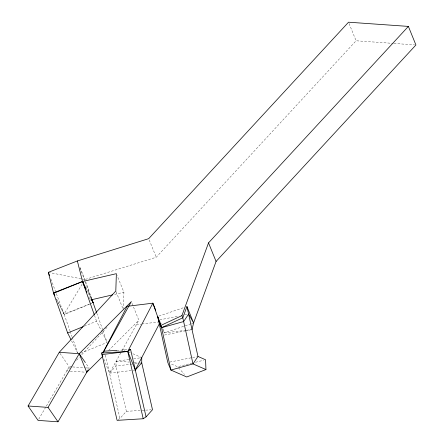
<?xml version="1.0" encoding="UTF-8"?>
<svg xmlns="http://www.w3.org/2000/svg" width="444" height="444" viewBox="0 0 444 444"><rect width="100%" height="100%" fill="white"/><g stroke="black" fill="none" stroke-linecap="round" stroke-linejoin="round"><path stroke-width="0.33" stroke-dasharray="2.22 1.67" d="M123.343 309.629L123.92 292.252L117.155 275.596M128.938 359.44L116.139 361.238L115.962 366.028L126.368 411.333L119.936 418.459L118.232 419.597M120.762 352.891L109.529 373.16L132.595 370.346M122.083 350.51L138.861 320.235L131.319 301.659M38.739 419.203L46.015 406.676M46.359 406.077L69.22 366.705L71.972 366.899M88.495 369.303L89.183 368.109L85.736 363.125M82.085 284.227L64.08 314.119L56.521 298.956M81.524 278.871L84.909 279.537L156.233 257.248L356.082 40.776L393.223 43.39M70.535 366.827L66.794 370.879L69.547 371.073M76.607 360.251L79.415 357.209M81.752 354.678L107.92 326.334M108.675 350.394L138.861 320.235M56.654 299.345L64.214 314.513L89.261 304.312M89.899 304.051L91.825 303.263L89.888 304.007M84.354 326.174L96.553 321.206L101.698 331.518M80.814 353.163L107.143 342.441L103.23 331.374M89.238 304.262L64.08 314.119L50.516 278.122M158.941 316.078L183.677 307.637M190.987 323.815L164.297 332.922L162.504 328.505M191.636 323.587L193.59 322.921M192.235 363.087L177.567 366.738L170.235 363.536M195.571 362.26L203.574 360.267M114.624 294.405L123.92 292.252M159.773 319.846L178.544 316.095M184.576 314.89L187.263 314.358M169.802 362.071L191.925 357.648M192.596 357.514L196.62 356.715M164.53 335.042L184.649 331.052M185.32 330.919L190.687 329.859M133.655 358.774L140.393 357.831M136.402 324.681L141.203 324.092M141.886 324.009L158.347 322.005M132.24 364.047L115.962 366.028L109.529 373.16L103.807 359.063M134.954 363.714L139.022 363.22M139.705 363.137L141.736 362.887M133.272 370.263L135.303 370.013M185.942 330.325L164.297 332.922L162.565 327.955M186.619 330.242L192.024 329.592M116.85 350.377L127.85 349.706M126.368 411.333L141.497 410.4M142.18 410.361L144.933 410.189M145.621 410.151L151.121 409.812M116.139 361.238L129.282 362.088M134.127 362.398L138.278 362.665M393.911 43.44L414.546 44.888M72.661 366.949L85.054 367.821M85.742 367.871L89.183 368.109M70.235 371.123L85.387 372.189M48.335 272.339L80.847 278.738M122.744 349.317L125.913 350.704M128.444 351.815L130.342 352.647M132.878 353.757L141.109 357.365M178.482 367.76L184.454 374.414M60.018 353.407L69.22 366.705M85.892 287.318L87.912 290.803L91.47 298.973M86.458 289.394L91.298 299.101M101.998 332.123L107.143 342.441M71.589 340.864L77.639 352.997M349.062 23.482L356.082 40.776M149.212 239.949L156.233 257.248M116.062 291.691L122.822 308.347M79.964 267.366L84.909 279.537M88.767 296.886L90.065 300.089M80.031 268.032L85.115 281.529M85.359 282.173L91.658 298.884M85.592 281.468L91.742 298.873M96.792 313.153L103.002 330.725M94.483 315.345L96.553 321.206M64.214 314.513L69.963 330.78M70.196 331.435L72.033 336.641M72.267 337.29L77.783 352.908M160.406 321.75L161.272 324.237M105.395 355.144L119.936 418.459"/><path stroke-width="0.67" d="M116.85 350.377L104.473 351.137L101.632 353.041L117.099 420.357L143.223 418.753L146.065 416.855L152.497 409.729L141.736 362.887L141.741 357.642M192.024 329.592L193.59 322.921L216.073 261.455L415.923 44.988L408.375 26.407L348.54 22.2L148.69 238.672L77.367 260.961L48.335 272.339L53.496 292.885L54.401 294.705M205.944 369.558L186.752 376.973L170.896 370.052L161.533 327.694L182.806 317.799L186.93 306.526L197.963 356.443L205.578 359.768L205.944 369.558L192.996 363.908L182.806 317.799L181.923 315.617L208.525 242.879L408.375 26.407M103.258 352.136L127.084 306.316L152.858 303.174L155.722 310.223M186.93 306.526L193.59 322.921L188.6 314.086L183.638 321.55L161.533 327.694L152.858 303.174L127.761 351.437L135.303 370.013L159.457 323.576M103.33 352.153L131.319 301.659L79.221 353.707L48.046 407.392L28.077 405.988L59.252 352.303L115.801 291.053L116.372 273.676L82.523 281.507L53.496 292.885M28.077 405.988L38.045 420.396L58.014 421.8L88.145 369.896M197.963 356.443L192.996 363.908L170.896 370.052L167.793 362.471L157.642 316.522L158.408 318.415M135.303 370.013L141.736 362.887M102.83 356.232L86.763 372.283L79.221 353.707L59.252 352.303M146.065 416.855L130.603 349.533L127.761 351.437L101.987 354.578L102.769 356.504M160.65 325.513L181.923 315.617M70.985 339.649L67.66 332.978L53.63 293.279L82.523 281.507L77.367 260.961M67.66 332.978L83.067 326.695M90.731 299.933L112.632 294.866M129.226 349.622L130.603 349.533M101.632 353.041L127.761 351.437L143.223 418.753M79.221 353.707L85.353 362.57M48.046 407.392L58.014 421.8M83.2 282.673L82.523 281.507L94.256 314.696M85.548 287.573L82.523 281.507L85.648 289.194M91.597 299.711L93.112 302.741L91.897 299.528M53.63 293.279L54.84 295.704M91.742 299.6L93.112 302.741M158.436 320.113L161.533 327.694L157.642 316.522M208.525 242.879L216.073 261.455M86.425 291.12L86.946 292.402M48.335 272.339L49.545 275.552M91.969 299.517L96.559 312.504"/></g></svg>
